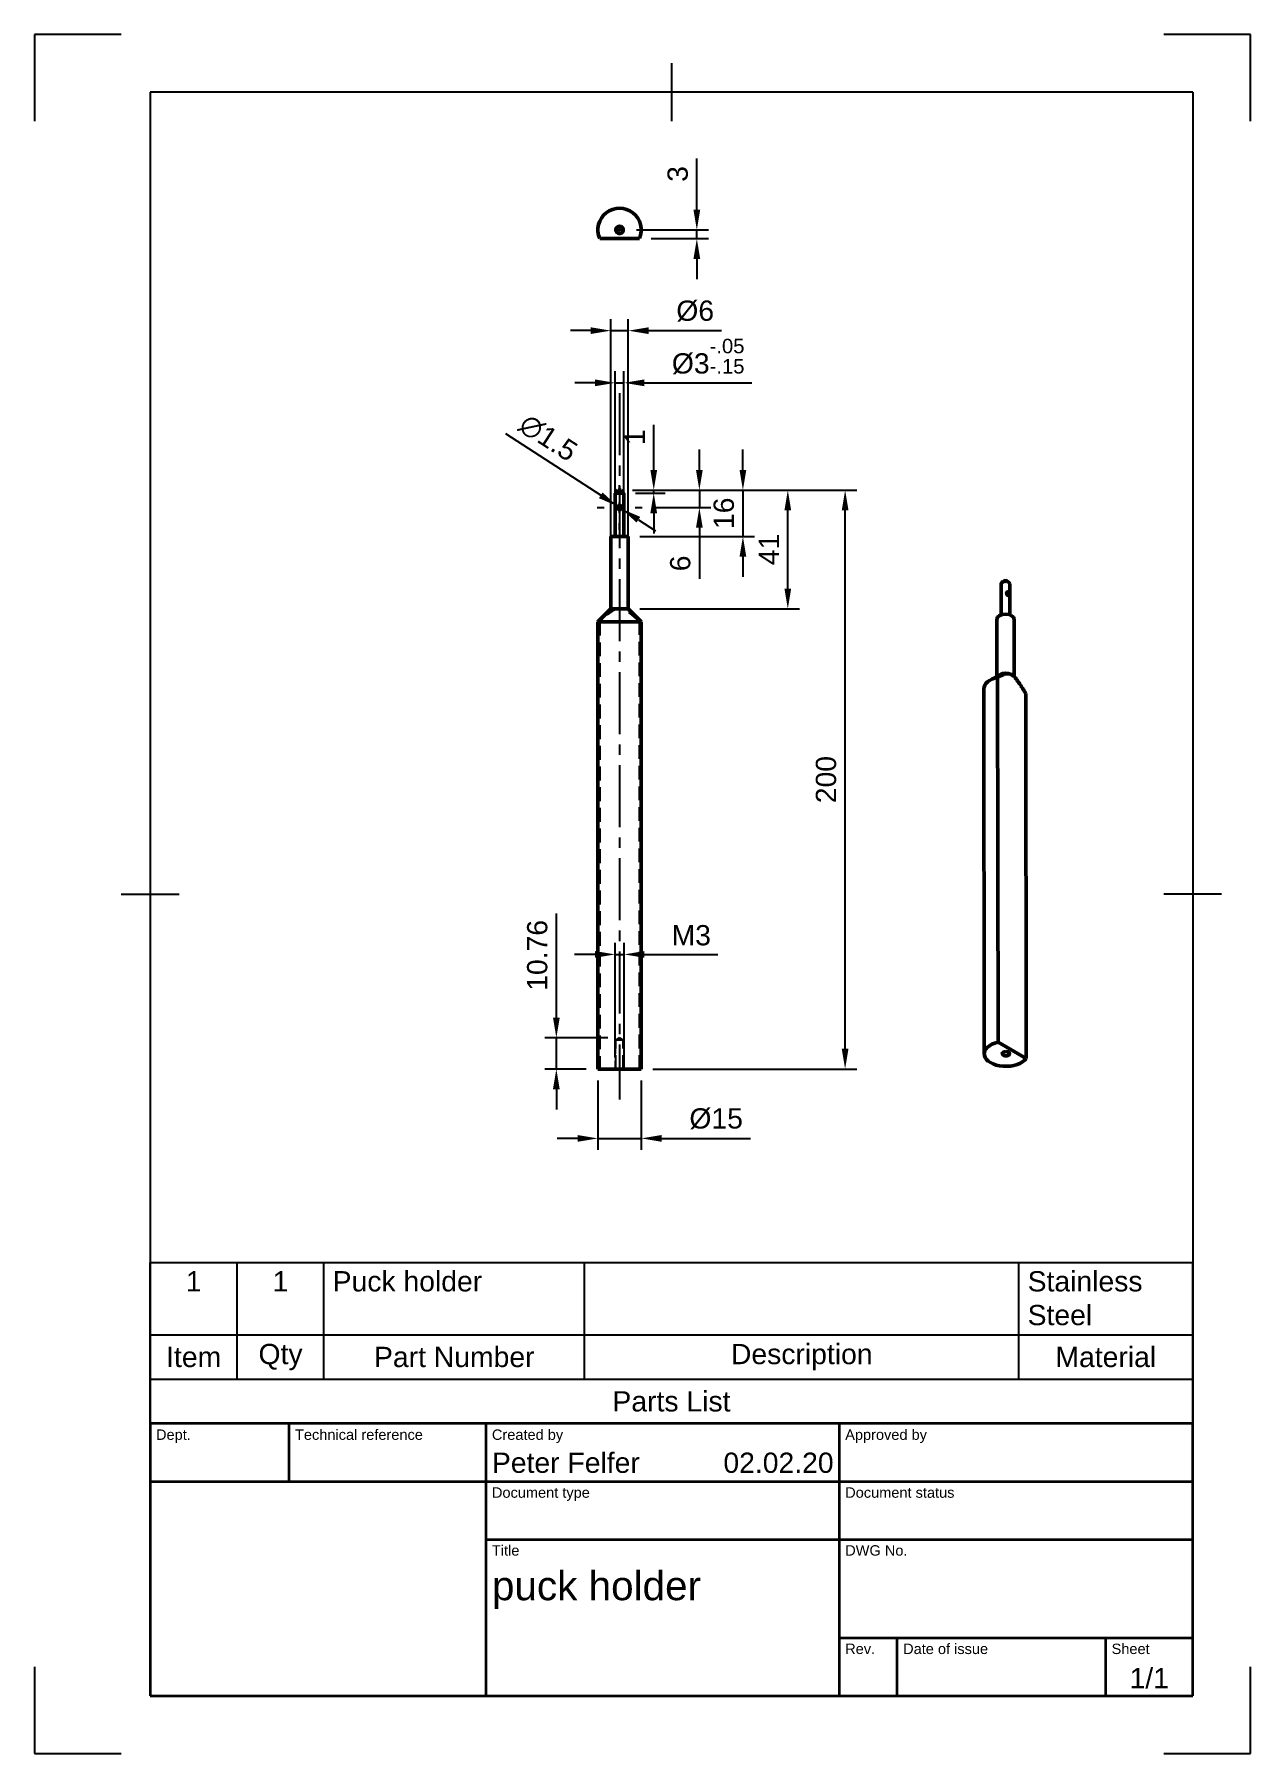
# Model space of a CAD drawing. Header units: millimetres. Extents: x 0 to 210, y 0 to 297.
import ezdxf
from ezdxf.enums import TextEntityAlignment as Align

# ---------------------------------------------------------------- set-up
doc = ezdxf.new("R2010")
doc.units = ezdxf.units.MM
doc.header["$LTSCALE"] = 0.75
doc.linetypes.add('CENTER2', pattern=[28.575, 19.05, -3.175, 3.175, -3.175])
doc.linetypes.add('HIDDEN2', pattern=[4.7625, 3.175, -1.5875])
for name, color, linetype, lineweight in [('Border', 7, 'Continuous', 25), ('FD_Dimensions', 7, 'Continuous', 25), ('Hidden', 7, 'HIDDEN2', 25), ('Hidden Narrow', 7, 'HIDDEN2', 25), ('Parts Lists', 7, 'Continuous', 25), ('Smart Centers', 7, 'CENTER2', 25), ('TitleBlock', 7, 'Continuous', 35), ('Visible', 7, 'Continuous', 50), ('Visible Narrow', 7, 'Continuous', 25)]:
    doc.layers.add(name, color=color, linetype=linetype, lineweight=lineweight)
doc.styles.add('FusionTitle', font='')
doc.styles.get("Standard").update_dxf_attribs({"font": 'arial.ttf'})
doc.styles.get('FusionTitle').set_extended_font_data('Arial Unicode MS')
doc.dimstyles.new('Dim-ISO-25', dxfattribs={"dimtxt": 3.5, "dimasz": 3.5, "dimexe": 2, "dimexo": 2, "dimgap": 1.5, "dimtad": 1, "dimzin": 12, "dimdsep": 46, "dimtxsty": 'Standard', "dimcen": 0, "dimazin": 3, "dimtp": 0.1, "dimtm": 0.1, "dimtfac": 0.714, "dimtmove": 0, "dimatfit": 3, "dimfxl": 1, "dimtzin": 12, "dimarcsym": 0})

# ---------------------------------------------------------------- blocks, each defined once
blk = doc.blocks.new('ISO_A4(P)_SHEET')
at = {"layer": 'Border'}
for p, q in [((15, 297), (0, 297)), ((0, 297), (0, 282)), ((210, 297), (195, 297)), ((210, 282), (210, 297)), ((110, 292), (110, 282)), ((200, 287), (20, 287)), ((20, 287), (20, 10)), ((200, 287), (200, 10)), ((15, 148.5), (25, 148.5)), ((205, 148.5), (195, 148.5)), ((0, 15), (0, 0)), ((210, 0), (210, 15)), ((20, 10), (200, 10)), ((0, 0), (15, 0)), ((195, 0), (210, 0))]:
    blk.add_line(p, q, dxfattribs=at)
blk = doc.blocks.new('ISO_TITLEBLOCK')
at = {"layer": 'TitleBlock'}
for p, q in [((0, 47), (-180, 47)), ((-180, 47), (-180, 0)), ((-156, 37), (-156, 47)), ((-122, 0), (-122, 47)), ((-61, 0), (-61, 47)), ((0, 0), (0, 47)), ((-180, 37), (0, 37)), ((-122, 27), (0, 27)), ((-61, 10), (0, 10)), ((-51, 0), (-51, 10)), ((-15, 0), (-15, 10)), ((-180, 0), (0, 0))]:
    blk.add_line(p, q, dxfattribs=at)
at = {"layer": 'TitleBlock', "style": 'FusionTitle'}
for s, p in [('Dept.', (-179, 46)), ('Technical reference', (-155, 46)), ('Created by', (-121, 46)), ('Approved by', (-60, 46)), ('Document type', (-121, 36)), ('Document status', (-60, 36)), ('Title', (-121, 26)), ('DWG No.', (-60, 26)), ('Rev.', (-60, 9)), ('Date of issue', (-50, 9)), ('Sheet', (-14, 9))]:
    blk.add_text(s, height=1.8, dxfattribs=at).set_placement(p, align=Align.TOP_LEFT)
for tag, p, height in [('DEPT', (-179, 38.5), 3.5), ('TECHNICAL_REFERENCE', (-155, 38.5), 3.5), ('CREATED_BY', (-121, 38.5), 3.5), ('APPROVED_BY', (-60, 38.5), 3.5), ('DOCUMENT_TYPE', (-121, 28.5), 3.5), ('DOCUMENT_STATUS', (-60, 28.5), 3.5), ('TITLE_1', (-121, 16.5), 5), ('TITLE_2', (-121, 9), 5), ('TITLE_3', (-121, 1.5), 5), ('DATE_OF_ISSUE', (-50, 1.5), 3.5)]:
    blk.add_attdef(tag, p, '', height=height, dxfattribs=at)
for tag, p in [('CREATED_DATE', (-62, 38.5)), ('APPROVED_DATE', (-1, 38.5))]:
    blk.add_attdef(tag, text='', height=3.5, dxfattribs=at).set_placement(p, align=Align.RIGHT)
for tag, height, p in [('DRAWING_NUMBER', 5, (-30.5, 16.6)), ('REV', 3.5, (-56, 3.1)), ('SHEET', 3.5, (-7.5, 3.1))]:
    blk.add_attdef(tag, text='', height=height, dxfattribs=at).set_placement(p, align=Align.MIDDLE)
blk = doc.blocks.new('*U6')
at = {"layer": 'Smart Centers', "color": 0, "ltscale": 0.75, "transparency": 16777216}
blk.add_line((0, 31.020594), (0, -90.999), dxfattribs=at)
blk = doc.blocks.new('*T7')
at = {"layer": 'Parts Lists', "color": 0, "linetype": 'ByBlock', "lineweight": -2, "transparency": 16777216}
for p, q in [((0, 27.845725), (180, 27.845725)), ((0, 0), (0, 27.845725)), ((15, 7.666667), (15, 27.845725)), ((30, 7.666667), (30, 27.845725)), ((75, 7.666667), (75, 27.845725)), ((150, 7.666667), (150, 27.845725)), ((180, 0), (180, 27.845725)), ((0, 15.333333), (180, 15.333333)), ((0, 7.666667), (180, 7.666667)), ((0, 0), (180, 0))]:
    blk.add_line(p, q, dxfattribs=at)
at = {"layer": 'Parts Lists', "color": 0, "transparency": 16777216, "char_height": 3.5}
for s, insert, width, attachment_point in [('1', (7.5, 26.345725), 12, 2), ('1', (22.5, 26.345725), 12, 2), ('Puck holder', (31.5, 26.345725), 42, 1), ('Stainless Steel', (151.5, 26.345725), 27, 1), ('Item', (7.5, 11.5), 12, 5), ('Qty', (22.5, 11.5), 12, 5), ('Part Number', (52.5, 11.5), 42, 5), ('Description', (112.5, 11.5), 72, 5), ('Material', (165, 11.5), 27, 5), ('Parts List', (90, 3.833333), 177, 5)]:
    blk.add_mtext(s, dxfattribs=dict(at, insert=insert, width=width, attachment_point=attachment_point))
blk = doc.blocks.new('*D22')
at = {"layer": 'Defpoints', "color": 0, "transparency": 16777216}
for p in [(101.292601, 218.264693), (102.542601, 210.264693), (122.341591, 210.264693)]:
    blk.add_point(p, dxfattribs=at)
at = {"layer": 'FD_Dimensions', "lineweight": -2, "transparency": 16777216}
for p, q in [((122.341591, 221.764693), (122.341591, 225.264693)), ((103.292601, 218.264693), (124.341591, 218.264693)), ((122.341591, 218.264693), (122.341591, 210.264693)), ((104.542601, 210.264693), (124.341591, 210.264693)), ((122.341591, 206.764693), (122.341591, 203.264693))]:
    blk.add_line(p, q, dxfattribs=at)
at = {"layer": 'FD_Dimensions', "transparency": 16777216}
for points in [[(121.758258, 221.764693), (122.924924, 221.764693), (122.341591, 218.264693)], [(121.758258, 206.764693), (122.924924, 206.764693), (122.341591, 210.264693)]]:
    blk.add_solid(points, dxfattribs=at)
at = {"layer": 'FD_Dimensions', "color": 0, "transparency": 16777216, "insert": (119.054586, 214.264693), "char_height": 3.5, "attachment_point": 5, "rotation": 90}
blk.add_mtext('16', dxfattribs=at)
blk = doc.blocks.new('*U9')
at = {"layer": 'Smart Centers', "color": 0, "ltscale": 0.75, "transparency": 16777216}
for p, q in [((0, 2.678906), (0, 3.875)), ((-3.875, 0), (-2.678906, 0)), ((2.678906, 0), (3.875, 0)), ((0, -3.875), (0, -2.678906))]:
    blk.add_line(p, q, dxfattribs=at)
at = {"layer": 'Smart Centers', "color": 0, "linetype": 'Continuous', "ltscale": 0.75, "transparency": 16777216}
for p, q in [((-0.892969, 0), (0.892969, 0)), ((0, -0.892969), (0, 0.892969))]:
    blk.add_line(p, q, dxfattribs=at)
blk = doc.blocks.new('*D23')
at = {"layer": 'Defpoints', "color": 0, "transparency": 16777216}
for p in [(101.292601, 218.264693), (104.917601, 215.264693), (114.817096, 215.264693)]:
    blk.add_point(p, dxfattribs=at)
at = {"layer": 'FD_Dimensions', "lineweight": -2, "transparency": 16777216}
for p, q in [((114.817096, 221.764693), (114.817096, 225.264693)), ((103.292601, 218.264693), (116.817096, 218.264693)), ((114.817096, 218.264693), (114.817096, 215.264693)), ((106.917601, 215.264693), (116.817096, 215.264693)), ((114.817096, 211.764693), (114.817096, 202.953643))]:
    blk.add_line(p, q, dxfattribs=at)
at = {"layer": 'FD_Dimensions', "transparency": 16777216}
for points in [[(114.233763, 221.764693), (115.40043, 221.764693), (114.817096, 218.264693)], [(114.233763, 211.764693), (115.40043, 211.764693), (114.817096, 215.264693)]]:
    blk.add_solid(points, dxfattribs=at)
at = {"layer": 'FD_Dimensions', "color": 0, "transparency": 16777216, "insert": (111.530091, 205.609168), "char_height": 3.5, "attachment_point": 5, "rotation": 90}
blk.add_mtext('6', dxfattribs=at)
blk = doc.blocks.new('*D24')
at = {"layer": 'Defpoints', "color": 0, "transparency": 16777216}
for p in [(101.292601, 218.264693), (101.792601, 217.764693), (106.939636, 218.264693)]:
    blk.add_point(p, dxfattribs=at)
at = {"layer": 'FD_Dimensions', "lineweight": -2, "transparency": 16777216}
for p, q in [((106.939636, 221.764693), (106.939636, 229.553916)), ((103.292601, 218.264693), (108.939636, 218.264693)), ((103.792601, 217.764693), (108.939636, 217.764693)), ((106.939636, 217.764693), (106.939636, 218.264693)), ((106.939636, 214.264693), (106.939636, 210.764693))]:
    blk.add_line(p, q, dxfattribs=at)
at = {"layer": 'FD_Dimensions', "transparency": 16777216}
for points in [[(106.356303, 221.764693), (107.522969, 221.764693), (106.939636, 218.264693)], [(106.356303, 214.264693), (107.522969, 214.264693), (106.939636, 217.764693)]]:
    blk.add_solid(points, dxfattribs=at)
at = {"layer": 'FD_Dimensions', "color": 0, "transparency": 16777216, "insert": (103.682474, 227.409305), "char_height": 3.5, "attachment_point": 5, "rotation": 90}
blk.add_mtext('1', dxfattribs=at)
blk = doc.blocks.new('*D25')
at = {"layer": 'Defpoints', "color": 0, "transparency": 16777216}
for p in [(100.727812, 215.468489), (101.357391, 215.060898)]:
    blk.add_point(p, dxfattribs=at)
at = {"layer": 'FD_Dimensions', "color": 0, "lineweight": -2, "transparency": 16777216}
for p, q in [((81.320392, 228.032895), (97.789776, 217.370579)), ((101.357391, 215.060898), (100.727812, 215.468489)), ((104.295426, 213.158807), (107.233461, 211.256717))]:
    blk.add_line(p, q, dxfattribs=at)
at = {"layer": 'FD_Dimensions', "color": 0, "transparency": 16777216}
for points in [[(98.106792, 217.860252), (97.472761, 216.880907), (100.727812, 215.468489)], [(104.612441, 213.64848), (103.978411, 212.669135), (101.357391, 215.060898)]]:
    blk.add_solid(points, dxfattribs=at)
at = {"layer": 'FD_Dimensions', "color": 0, "transparency": 16777216, "insert": (88.702884, 227.28578), "char_height": 3.5, "attachment_point": 5, "rotation": 327.08092298}
blk.add_mtext('∅1.5', dxfattribs=at)
blk = doc.blocks.new('*D26')
at = {"layer": 'Defpoints', "color": 0, "transparency": 16777216}
for p in [(101.792601, 236.804626), (100.292601, 210.264693), (101.792601, 210.264693)]:
    blk.add_point(p, dxfattribs=at)
at = {"layer": 'FD_Dimensions', "color": 0, "lineweight": -2, "transparency": 16777216}
for p, q in [((100.292601, 212.264693), (100.292601, 238.804626)), ((101.792601, 212.264693), (101.792601, 238.804626)), ((96.792601, 236.804626), (93.292601, 236.804626)), ((100.292601, 236.804626), (101.792601, 236.804626)), ((105.292601, 236.804626), (123.882041, 236.804626))]:
    blk.add_line(p, q, dxfattribs=at)
at = {"layer": 'FD_Dimensions', "color": 0, "transparency": 16777216}
for points in [[(96.792601, 237.387959), (96.792601, 236.221293), (100.292601, 236.804626)], [(105.292601, 237.387959), (105.292601, 236.221293), (101.792601, 236.804626)]]:
    blk.add_solid(points, dxfattribs=at)
at = {"layer": 'FD_Dimensions', "color": 0, "transparency": 16777216, "insert": (116.337321, 241.3434), "char_height": 3.5, "attachment_point": 5}
blk.add_mtext('Ø3{\\H0.714x;\\S-.05^ -.15;}', dxfattribs=at)
blk = doc.blocks.new('*D27')
at = {"layer": 'Defpoints', "color": 0, "transparency": 16777216}
for p in [(102.542601, 245.819248), (99.542601, 200.506569), (102.542601, 200.506569)]:
    blk.add_point(p, dxfattribs=at)
at = {"layer": 'FD_Dimensions', "color": 0, "lineweight": -2, "transparency": 16777216}
for p, q in [((99.542601, 202.506569), (99.542601, 247.819248)), ((102.542601, 202.506569), (102.542601, 247.819248)), ((96.042601, 245.819248), (92.542601, 245.819248)), ((99.542601, 245.819248), (102.542601, 245.819248)), ((106.042601, 245.819248), (118.648502, 245.819248))]:
    blk.add_line(p, q, dxfattribs=at)
at = {"layer": 'FD_Dimensions', "color": 0, "transparency": 16777216}
for points in [[(96.042601, 246.402581), (96.042601, 245.235914), (99.542601, 245.819248)], [(106.042601, 246.402581), (106.042601, 245.235914), (102.542601, 245.819248)]]:
    blk.add_solid(points, dxfattribs=at)
at = {"layer": 'FD_Dimensions', "color": 0, "transparency": 16777216, "insert": (114.098536, 249.204139), "char_height": 3.5, "attachment_point": 5}
blk.add_mtext('%%C6', dxfattribs=at)
blk = doc.blocks.new('*D28')
at = {"layer": 'Defpoints', "color": 0, "transparency": 16777216}
for p in [(101.814101, 138.063683), (100.271101, 118.264693), (101.814101, 118.264693)]:
    blk.add_point(p, dxfattribs=at)
at = {"layer": 'FD_Dimensions', "color": 0, "lineweight": -2, "transparency": 16777216}
for p, q in [((100.271101, 120.264693), (100.271101, 140.063683)), ((101.814101, 120.264693), (101.814101, 140.063683)), ((96.771101, 138.063683), (93.271101, 138.063683)), ((100.271101, 138.063683), (101.814101, 138.063683)), ((105.314101, 138.063683), (118.021468, 138.063683))]:
    blk.add_line(p, q, dxfattribs=at)
at = {"layer": 'FD_Dimensions', "color": 0, "transparency": 16777216}
for points in [[(96.771101, 138.647017), (96.771101, 137.48035), (100.271101, 138.063683)], [(105.314101, 138.647017), (105.314101, 137.48035), (101.814101, 138.063683)]]:
    blk.add_solid(points, dxfattribs=at)
at = {"layer": 'FD_Dimensions', "color": 0, "transparency": 16777216, "insert": (113.417785, 141.351882), "char_height": 3.5, "attachment_point": 5}
blk.add_mtext('M3', dxfattribs=at)
blk = doc.blocks.new('*D29')
at = {"layer": 'Defpoints', "color": 0, "transparency": 16777216}
for p in [(101.042601, 123.644588), (90.124404, 118.264693), (97.292601, 118.264693)]:
    blk.add_point(p, dxfattribs=at)
at = {"layer": 'FD_Dimensions', "color": 0, "lineweight": -2, "transparency": 16777216}
for p, q in [((90.124404, 127.144588), (90.124404, 145.137766)), ((99.042601, 123.644588), (88.124404, 123.644588)), ((90.124404, 118.264693), (90.124404, 123.644588)), ((95.292601, 118.264693), (88.124404, 118.264693)), ((90.124404, 114.764693), (90.124404, 111.264693))]:
    blk.add_line(p, q, dxfattribs=at)
at = {"layer": 'FD_Dimensions', "color": 0, "transparency": 16777216}
for points in [[(89.54107, 127.144588), (90.707737, 127.144588), (90.124404, 123.644588)], [(89.54107, 114.764693), (90.707737, 114.764693), (90.124404, 118.264693)]]:
    blk.add_solid(points, dxfattribs=at)
at = {"layer": 'FD_Dimensions', "color": 0, "transparency": 16777216, "insert": (86.837398, 137.898339), "char_height": 3.5, "attachment_point": 5, "rotation": 90}
blk.add_mtext('10.76', dxfattribs=at)
blk = doc.blocks.new('*D30')
at = {"layer": 'Defpoints', "color": 0, "transparency": 16777216}
for p in [(101.292601, 218.264693), (139.988447, 218.264693), (104.792601, 118.264693)]:
    blk.add_point(p, dxfattribs=at)
at = {"layer": 'FD_Dimensions', "color": 0, "lineweight": -2, "transparency": 16777216}
for p, q in [((103.292601, 218.264693), (141.988447, 218.264693)), ((139.988447, 121.764693), (139.988447, 214.764693)), ((106.792601, 118.264693), (141.988447, 118.264693))]:
    blk.add_line(p, q, dxfattribs=at)
at = {"layer": 'FD_Dimensions', "color": 0, "transparency": 16777216}
for points in [[(139.405114, 214.764693), (140.57178, 214.764693), (139.988447, 218.264693)], [(139.405114, 121.764693), (140.57178, 121.764693), (139.988447, 118.264693)]]:
    blk.add_solid(points, dxfattribs=at)
at = {"layer": 'FD_Dimensions', "color": 0, "transparency": 16777216, "insert": (136.701442, 168.264693), "char_height": 3.5, "attachment_point": 5, "rotation": 90}
blk.add_mtext('200', dxfattribs=at)
blk = doc.blocks.new('*U18')
at = {"layer": 'Smart Centers', "color": 0, "linetype": 'Continuous', "ltscale": 0.75, "transparency": 16777216}
for p, q in [((-0.892969, 0), (0.892969, 0)), ((0, -0.892969), (0, 0.892969))]:
    blk.add_line(p, q, dxfattribs=at)
blk = doc.blocks.new('*D31')
at = {"layer": 'Defpoints', "color": 0, "transparency": 16777216}
for p in [(101.93557, 263.215903), (104.479533, 261.715903), (114.379028, 261.715903)]:
    blk.add_point(p, dxfattribs=at)
at = {"layer": 'FD_Dimensions', "color": 0, "lineweight": -2, "transparency": 16777216}
for p, q in [((114.379028, 266.715903), (114.379028, 275.531728)), ((103.93557, 263.215903), (116.379028, 263.215903)), ((106.479533, 261.715903), (116.379028, 261.715903)), ((114.379028, 261.715903), (114.379028, 263.215903)), ((114.379028, 258.215903), (114.379028, 254.715903))]:
    blk.add_line(p, q, dxfattribs=at)
at = {"layer": 'FD_Dimensions', "color": 0, "transparency": 16777216}
for points in [[(113.795695, 266.715903), (114.962361, 266.715903), (114.379028, 263.215903)], [(113.795695, 258.215903), (114.962361, 258.215903), (114.379028, 261.715903)]]:
    blk.add_solid(points, dxfattribs=at)
at = {"layer": 'FD_Dimensions', "color": 0, "transparency": 16777216, "insert": (111.090829, 272.885753), "char_height": 3.5, "attachment_point": 5, "rotation": 90}
blk.add_mtext('3', dxfattribs=at)
blk = doc.blocks.new('*D32')
at = {"layer": 'Defpoints', "color": 0, "transparency": 16777216}
for p in [(97.292601, 118.264693), (104.792601, 118.264693), (104.792601, 106.279196)]:
    blk.add_point(p, dxfattribs=at)
at = {"layer": 'FD_Dimensions', "lineweight": -2, "transparency": 16777216}
for p, q in [((97.292601, 116.264693), (97.292601, 104.279196)), ((104.792601, 116.264693), (104.792601, 104.279196)), ((93.792601, 106.279196), (90.292601, 106.279196)), ((97.292601, 106.279196), (104.792601, 106.279196)), ((108.292601, 106.279196), (123.640487, 106.279196))]:
    blk.add_line(p, q, dxfattribs=at)
at = {"layer": 'FD_Dimensions', "transparency": 16777216}
for points in [[(93.792601, 106.862529), (93.792601, 105.695862), (97.292601, 106.279196)], [(108.292601, 106.862529), (108.292601, 105.695862), (104.792601, 106.279196)]]:
    blk.add_solid(points, dxfattribs=at)
at = {"layer": 'FD_Dimensions', "color": 0, "transparency": 16777216, "insert": (117.716544, 109.664087), "char_height": 3.5, "attachment_point": 5}
blk.add_mtext('%%C15', dxfattribs=at)
blk = doc.blocks.new('*D33')
at = {"layer": 'Defpoints', "color": 0, "transparency": 16777216}
for p in [(101.292601, 218.264693), (130.088952, 218.264693), (102.542601, 197.764693)]:
    blk.add_point(p, dxfattribs=at)
at = {"layer": 'FD_Dimensions', "lineweight": -2, "transparency": 16777216}
for p, q in [((103.292601, 218.264693), (132.088952, 218.264693)), ((130.088952, 201.264693), (130.088952, 214.764693)), ((104.542601, 197.764693), (132.088952, 197.764693))]:
    blk.add_line(p, q, dxfattribs=at)
at = {"layer": 'FD_Dimensions', "transparency": 16777216}
for points in [[(129.505619, 214.764693), (130.672285, 214.764693), (130.088952, 218.264693)], [(129.505619, 201.264693), (130.672285, 201.264693), (130.088952, 197.764693)]]:
    blk.add_solid(points, dxfattribs=at)
at = {"layer": 'FD_Dimensions', "color": 0, "transparency": 16777216, "insert": (126.83179, 208.014693), "char_height": 3.5, "attachment_point": 5, "rotation": 90}
blk.add_mtext('41', dxfattribs=at)

msp = doc.modelspace()

# ---------------------------------------------------------------- linework, layer by layer
at = {"layer": 'Hidden', "extrusion": (-1e-16, -1, 0)}
for p, q in [((97.6057, 195.5147), (97.6057, 118.2647)), ((104.4795, 118.2647), (104.4795, 195.5147)), ((101.8141, 123.2647), (100.2711, 123.2647)), ((101.0426, 123.6446), (100.4104, 123.2647)), ((100.4104, 118.2647), (100.4104, 123.2647)), ((101.0426, 123.6446), (101.6749, 123.2647)), ((101.6749, 118.2647), (101.6749, 123.2647))]:
    msp.add_line(p, q, dxfattribs=at)
at = {"layer": 'Hidden'}
for points in [[(101.0426, 197.7647), (100.0606, 197.7647), (97.6057, 195.5147)], [(104.4795, 195.5147), (102.0246, 197.7647), (101.0426, 197.7647)]]:
    msp.add_rational_spline(points, [1, 1.32287565553, 1], degree=2, dxfattribs=at)
at = {"layer": 'Hidden Narrow', "extrusion": (-1e-16, -1, 0)}
for p, q in [((100.2711, 123.2647), (100.2711, 118.2647)), ((101.8141, 118.2647), (101.8141, 123.2647))]:
    msp.add_line(p, q, dxfattribs=at)
at = {"layer": 'Visible'}
msp.add_line((97.6057, 261.7159), (104.4795, 261.7159), dxfattribs=at)
at = {"layer": 'Visible', "extrusion": (-1e-16, -1, 0)}
for p, q in [((100.7926, 218.2647), (100.2926, 217.7647)), ((101.7926, 217.7647), (100.2926, 217.7647)), ((100.2926, 217.7647), (100.2926, 210.2647)), ((100.7926, 218.2647), (101.2926, 218.2647)), ((101.2926, 218.2647), (101.7926, 217.7647)), ((101.7926, 217.7647), (101.7926, 210.2647)), ((99.5426, 210.2647), (102.5426, 210.2647)), ((99.5426, 210.2647), (99.5426, 197.7647)), ((102.5426, 210.2647), (102.5426, 197.7647)), ((99.5426, 197.7647), (97.2926, 195.5147)), ((99.5426, 197.7647), (102.5426, 197.7647)), ((102.5426, 197.7647), (104.7926, 195.5147)), ((104.7926, 195.5147), (97.2926, 195.5147)), ((97.2926, 195.5147), (97.2926, 118.2647)), ((104.7926, 195.5147), (104.7926, 118.2647)), ((97.2926, 118.2647), (104.7926, 118.2647))]:
    msp.add_line(p, q, dxfattribs=at)
at = {"layer": 'Visible', "extrusion": (0.000911558, -0.81597, 0.578093)}
for p, q in [((166.9165, 202.087), (166.9225, 196.7182)), ((167.4895, 202.598), (167.1369, 202.3944)), ((167.8424, 202.5984), (168.1955, 202.3956)), ((168.4165, 202.0887), (168.4225, 196.7199)), ((166.1734, 195.9664), (166.1844, 186.1269)), ((169.1734, 195.9697), (169.1845, 186.028)), ((166.6255, 186.3816), (165.0386, 185.4654)), ((166.3921, 122.9169), (166.3217, 185.9506)), ((168.7427, 186.3839), (168.7427, 186.3839)), ((163.9368, 183.9283), (164.0072, 120.8946)), ((171.176, 183.1407), (171.2464, 120.107)), ((171.2464, 120.107), (166.3921, 122.9169))]:
    msp.add_line(p, q, dxfattribs=at)
at = {"layer": 'Visible', "extrusion": (0, 0, -1)}
msp.add_circle((-101.0426, 263.2159), 0.6322, dxfattribs=at)
at = {"layer": 'Visible'}
msp.add_circle((101.0426, 215.2647), 0.375, dxfattribs=at)
msp.add_arc((101.0426, 263.2159), 3.75, 336.421822, 203.578178, dxfattribs=at)
at = {"layer": 'Visible', "extrusion": (-1e-16, 2e-16, -1)}
msp.add_ellipse((167.6665, 202.0878), major_axis=(0.75, 0.0008), ratio=0.57809312, start_param=3.14159265, end_param=6.28318531, dxfattribs=at)
at = {"layer": 'Visible'}
for centre, major_axis, start_param, end_param in [((167.6661, 202.4958), (0.25, 0.0003), 0.78733187, 2.35426078), ((167.6734, 195.968), (1.5, 0.0017), 0, 3.14159265), ((167.6848, 185.7684), (1.5, 0.0017), 0.78733187, 2.35426078), ((167.6848, 185.7684), (1.5, 0.0017), 0.78346434, 0.78732431), ((167.7572, 120.8988), (3.75, 0.0042), 1.94274394, 5.90737028)]:
    msp.add_ellipse(centre, major_axis=major_axis, ratio=0.57809312, start_param=start_param, end_param=end_param, dxfattribs=at)
at = {"layer": 'Visible', "extrusion": (1e-16, 6e-16, -1)}
msp.add_ellipse((167.6868, 183.9325), major_axis=(3.75, 0.0042), ratio=0.57809312, start_param=3.14159265, end_param=4.34044137, dxfattribs=at)
at = {"layer": 'Visible', "extrusion": (0, 6e-16, -1)}
msp.add_ellipse((167.7572, 120.8988), major_axis=(0.6322, 0.0007), ratio=0.57809312, start_param=-1.57079633, end_param=4.71238898, dxfattribs=at)
at = {"layer": 'Visible'}
msp.add_open_spline([(167.8639, 200.4667), (167.8638, 200.506), (167.8749, 200.5456), (167.9161, 200.6132), (167.9461, 200.641), (168.0099, 200.6779), (168.0484, 200.6896), (168.1263, 200.6908), (168.1656, 200.6801), (168.2334, 200.6409), (168.2656, 200.6101), (168.3179, 200.5336), (168.3381, 200.4879), (168.367, 200.3973), (168.3776, 200.3461), (168.3907, 200.2471), (168.3935, 200.1994), (168.3935, 200.1601), (168.3936, 200.1209), (168.3909, 200.086), (168.3779, 200.0348), (168.3674, 200.0182), (168.3387, 200.0016), (168.3185, 200.0005), (168.2662, 200.0141), (168.2341, 200.0289), (168.1663, 200.0681), (168.127, 200.0947), (168.049, 200.1564), (168.0105, 200.1916), (167.9465, 200.2619), (167.9165, 200.3019), (167.8751, 200.3846), (167.8639, 200.4274), (167.8639, 200.4667)], degree=3, knots=[0.230634331, 0.230634331, 0.230634331, 0.230634331, 0.259502971, 0.259502971, 0.288371611, 0.288371611, 0.317161554, 0.317161554, 0.345951497, 0.345951497, 0.37474144, 0.37474144, 0.403531382, 0.403531382, 0.432400022, 0.432400022, 0.461268663, 0.461268663, 0.461268663, 0.490137303, 0.490137303, 0.519005943, 0.519005943, 0.547795885, 0.547795885, 0.576585828, 0.576585828, 0.605375771, 0.605375771, 0.634165714, 0.634165714, 0.663034354, 0.663034354, 0.691902994, 0.691902994, 0.691902994, 0.691902994], dxfattribs=at)
msp.add_rational_spline([(166.3217, 185.9506), (168.0533, 186.783), (168.7468, 186.3816)], [1, 1.32287565553, 1], degree=2, dxfattribs=at)
at = {"layer": 'Visible', "extrusion": (-1.1973e-12, -8.47e-13, -1)}
msp.add_rational_spline([(168.7468, 186.3816), (169.4403, 185.9802), (171.176, 183.1407)], [1, 1.32287565553, 1], degree=2, dxfattribs=at)
at = {"layer": 'Visible Narrow', "extrusion": (0, 0, -1)}
msp.add_arc((-101.0426, 263.2159), 0.7715, 350, 260, dxfattribs=at)

# ---------------------------------------------------------------- block references
msp.add_blockref('*T7', (20, 57))
at = {"layer": 'Border'}
msp.add_blockref('ISO_A4(P)_SHEET', (0, 0), dxfattribs=at)
at = {"layer": 'Smart Centers', "ltscale": 0.75}
for name, p in [('*U18', (101.0426, 263.2159)), ('*U6', (101.0426, 204.0147)), ('*U9', (101.0426, 215.2647))]:
    msp.add_blockref(name, p, dxfattribs=at)
at = {"layer": 'TitleBlock'}
msp.add_blockref('ISO_TITLEBLOCK', (200, 10), dxfattribs=at).add_auto_attribs({'CREATED_DATE': '02.02.20', 'SHEET': '1/1', 'TITLE_1': 'puck holder', 'CREATED_BY': 'Peter Felfer'})

# ---------------------------------------------------------------- dimensions: what is measured, and where the dimension line sits
at = {"layer": 'FD_Dimensions'}
for base, p1, p2, picture, middle in [((114.379, 261.7159), (101.9356, 263.2159), (104.4795, 261.7159), '*D31', (114.379, 272.8858)), ((90.1244, 118.2647), (101.0426, 123.6446), (97.2926, 118.2647), '*D29', (90.1244, 137.8983))]:
    dim = msp.add_linear_dim(base=base, p1=p1, p2=p2, angle=90, dimstyle='Dim-ISO-25', override={"dimlfac": 2}, dxfattribs=at)
    dim.commit()
    dim.dimension.update_dxf_attribs({"geometry": picture, "text_midpoint": middle, "dimtype": 160})
dim = msp.add_linear_dim(base=(102.5426, 245.8192), p1=(99.5426, 200.5066), p2=(102.5426, 200.5066), text='%%C<>', dimstyle='Dim-ISO-25', override={"dimlfac": 2}, dxfattribs=at)
dim.commit()
dim.dimension.update_dxf_attribs({"geometry": '*D27', "text_midpoint": (114.0985, 245.8192), "dimtype": 160})
dim = msp.add_linear_dim(base=(101.7926, 236.8046), p1=(100.2926, 210.2647), p2=(101.7926, 210.2647), text='%%C<>', dimstyle='Dim-ISO-25', override={"dimgap": 1.5, "dimlfac": 2, "dimtol": 1, "dimlim": 0, "dimtp": -0.05, "dimtm": 0.15}, dxfattribs=at)
dim.commit()
dim.dimension.update_dxf_attribs({"geometry": '*D26', "text_midpoint": (116.3373, 241.3434)})
dim = msp.add_diameter_dim_2p(p1=(101.3574, 215.0609), p2=(100.7278, 215.4685), dimstyle='Dim-ISO-25', override={"dimlfac": 2}, dxfattribs=at)
dim.commit()
dim.dimension.update_dxf_attribs({"geometry": '*D25', "text_midpoint": (86.8633, 224.4444), "dimtype": 163})
for base, p1, p2, override, picture, middle in [((106.9396, 218.2647), (101.7926, 217.7647), (101.2926, 218.2647), {"dimlfac": 2, "dimclrd": 256, "dimclre": 256}, '*D24', (103.6825, 227.4093)), ((122.3416, 210.2647), (101.2926, 218.2647), (102.5426, 210.2647), {"dimlfac": 2, "dimclrd": 256, "dimclre": 256}, '*D22', (119.0546, 214.2647)), ((114.8171, 215.2647), (101.2926, 218.2647), (104.9176, 215.2647), {"dimlfac": 2, "dimclrd": 256, "dimclre": 256}, '*D23', (111.5301, 205.6092)), ((139.9884, 218.2647), (104.7926, 118.2647), (101.2926, 218.2647), {"dimlfac": 2}, '*D30', (136.7014, 168.2647)), ((130.089, 218.2647), (102.5426, 197.7647), (101.2926, 218.2647), {"dimlfac": 2, "dimclrd": 256, "dimclre": 256}, '*D33', (126.8318, 208.0147))]:
    dim = msp.add_linear_dim(base=base, p1=p1, p2=p2, angle=90, dimstyle='Dim-ISO-25', override=override, dxfattribs=at)
    dim.commit()
    dim.dimension.update_dxf_attribs({"geometry": picture, "text_midpoint": middle})
for p1, p2, distance, text, override, picture, middle in [((100.2711, 118.2647), (101.8141, 118.2647), 19.799, 'M3', {"dimlfac": 2}, '*D28', (113.4178, 141.3519)), ((97.2926, 118.2647), (104.7926, 118.2647), -11.9855, '%%C<>', {"dimlfac": 2, "dimclrd": 256, "dimclre": 256}, '*D32', (117.7165, 109.6641))]:
    dim = msp.add_aligned_dim(p1=p1, p2=p2, distance=distance, text=text, dimstyle='Dim-ISO-25', override=override, dxfattribs=at)
    dim.commit()
    dim.dimension.update_dxf_attribs({"geometry": picture, "text_midpoint": middle})

doc.saveas('drawing.dxf')
